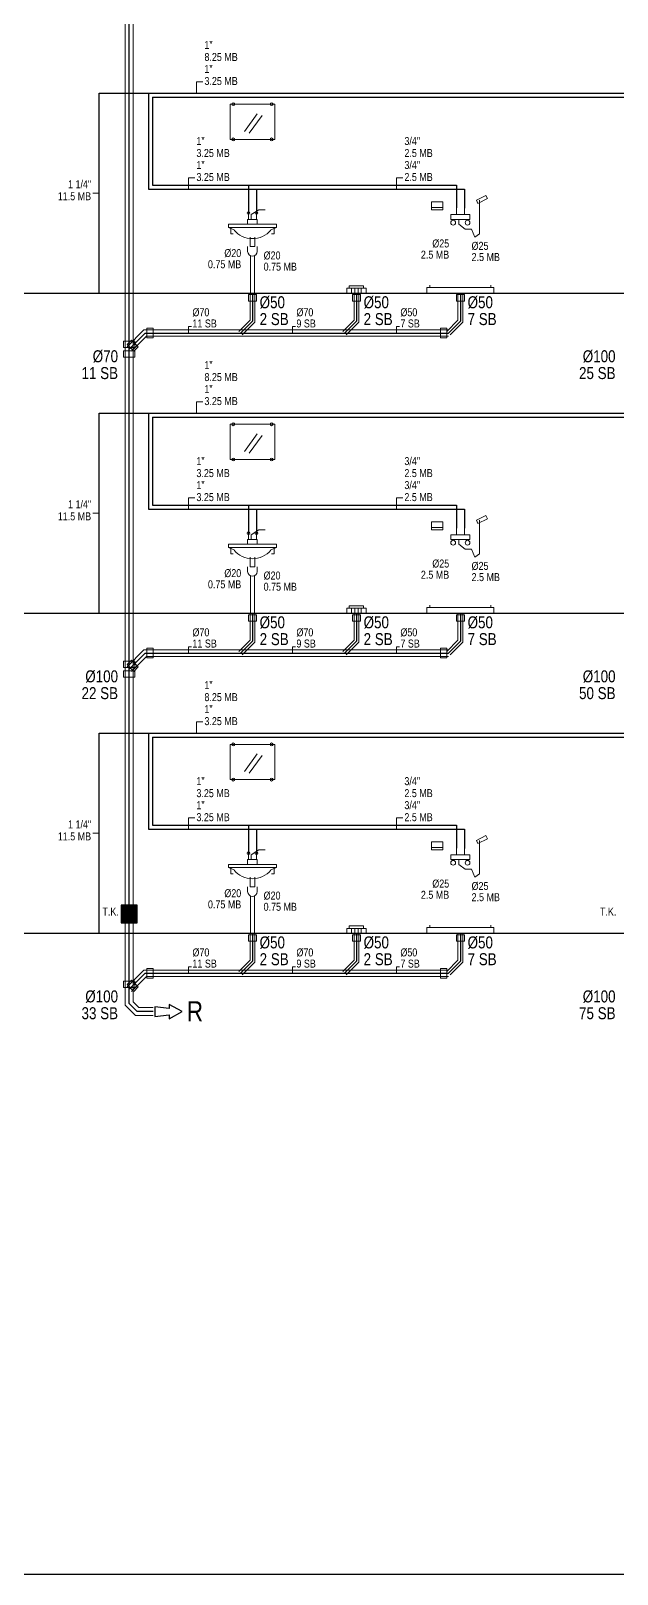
# Model space of a CAD drawing. Header units: centimetres. Extents: x 247352 to 270197, y -444050 to -441150.
# Drawn here: x 261440 to 262173, y -444050 to -442121 of the extents above; entities that cross this region are included whole.
import ezdxf
from ezdxf.enums import TextEntityAlignment as Align

# ---------------------------------------------------------------- set-up
doc = ezdxf.new("R2010")
doc.units = ezdxf.units.CM
doc.linetypes.add('DASHED', pattern=[1.524, 1.27, -0.254])
for name, color, linetype in [('ROTAS-PAFTA', 144, 'Continuous'), ('ROTAS-SIHHI-PIS-SU', 6, 'Continuous'), ('ROTAS-SIHHI-SEMBOL', 5, 'Continuous'), ('ROTAS-SIHHI-SICAK-SU', 1, 'DASHED'), ('ROTAS-SIHHI-SOGUK-SU', 5, 'Continuous')]:
    doc.layers.add(name, color=color, linetype=linetype)
for name, color, linetype, lineweight in [('ROTAS-SIHHI-CIHAZ-YAZI', 1, 'Continuous', 13), ('ROTAS-SIHHI-PIS-SU-CAP', 211, 'Continuous', 18), ('ROTAS-SIHHI-PIS-SU-PVC-DETAY', 43, 'Continuous', 13), ('ROTAS-SIHHI-ROGAR', 5, 'Continuous', 25), ('ROTAS-SIHHI-ROGAR-YAZI', 9, 'Continuous', 9), ('ROTAS-SIHHI-SEMA-ARMATUR', 4, 'Continuous', 13), ('ROTAS-SIHHI-SEMA-BANT', 7, 'Continuous', 25), ('ROTAS-SIHHI-TEMIZ-SU-CAP', 101, 'Continuous', 18)]:
    doc.layers.add(name, color=color, linetype=linetype, lineweight=lineweight)
doc.styles.add('ROTAS-YAZI', font='arial.ttf')

# ---------------------------------------------------------------- blocks, each defined once
blk = doc.blocks.new('ROTAS-SEMA-ET-DIKME')
blk.add_line((0, 0), (-8, 0))
at = {"style": 'ROTAS-YAZI', "width": 0.8}
for tag, p in [('CAP', (-10, 3)), ('MB', (-10, -12))]:
    blk.add_attdef(tag, text='', height=10, dxfattribs=at).set_placement(p, align=Align.BOTTOM_RIGHT)
blk = doc.blocks.new('ROTAS-SEMA-ET-MB4')
for p, q in [((0, 0), (0, 14)), ((0, 14), (8, 14))]:
    blk.add_line(p, q)
at = {"style": 'ROTAS-YAZI', "width": 0.8}
for tag, p in [('C1', (10, 55)), ('M1', (10, 40)), ('C2', (10, 25)), ('M2', (10, 10))]:
    blk.add_attdef(tag, p, '', height=10, dxfattribs=at)
blk = doc.blocks.new('ROTAS-SEMA-LAVABO')
at = {"color": 2}
for p, q in [((-10, 202), (6, 224)), ((-4, 200), (12, 222))]:
    blk.add_line(p, q, dxfattribs=at)
at = {"color": 4}
for p, q in [((-5, 92), (-5, 100)), ((5, 92), (5, 100)), ((-30, 82), (-23, 79)), ((30, 82), (23, 79)), ((-6, 52), (-6, 58)), ((6, 52), (6, 58)), ((-2.5, 46), (-2.5, 0)), ((2.5, 46), (2.5, 0))]:
    blk.add_line(p, q, dxfattribs=at)
at = {"color": 2}
blk.add_lwpolyline([(-28, 192), (28, 192), (28, 236), (-28, 236)], close=True, dxfattribs=at)
at = {"color": 4}
for points in [[(-1.5, 92), (-1.5, 98), (8, 104), (16, 104)], [(-27, 82), (-27, 74), (-24, 74)], [(-6, 86), (-6, 92), (6, 92), (6, 86)], [(27, 82), (27, 74), (24, 74)], [(-3, 70), (-3, 58), (3, 58), (3, 70)]]:
    blk.add_lwpolyline(points, dxfattribs=at)
blk.add_lwpolyline([(-30, 86), (30, 86), (30, 82), (-30, 82)], close=True, dxfattribs=at)
at = {"color": 2}
for centre in [(-24, 236), (24, 236), (-24, 192), (24, 192)]:
    blk.add_circle(centre, 1.8, dxfattribs=at)
at = {"color": 4}
for centre in [(-5, 100), (5, 100)]:
    blk.add_circle(centre, 1.6, dxfattribs=at)
for centre, radius, start, end in [((0, 98), 30, 220, 320), ((0, 52), 6, 180, 360)]:
    blk.add_arc(centre, radius, start, end, dxfattribs=at)
blk = doc.blocks.new('ROTAS-SEMA-ET2-SOL')
at = {"style": 'ROTAS-YAZI', "width": 0.8}
for tag, p in [('CAP', (0, 14)), ('DEGER', (0, 0))]:
    blk.add_attdef(tag, text='', height=10, dxfattribs=at).set_placement(p, align=Align.BOTTOM_RIGHT)
blk = doc.blocks.new('ROTAS-SEMA-ET2-SAG')
at = {"style": 'ROTAS-YAZI', "width": 0.8}
for tag, p in [('CAP', (0, 14)), ('DEGER', (0, 0))]:
    blk.add_attdef(tag, p, '', height=10, dxfattribs=at)
blk = doc.blocks.new('ROTAS-SEMA-YER-SUZGECI')
at = {"color": 2}
for p, q in [((-6, 0), (-6, 6)), ((-2, 0), (-2, 6)), ((2, 0), (2, 6)), ((6, 0), (6, 6))]:
    blk.add_line(p, q, dxfattribs=at)
for points in [[(-12, 0), (12, 0), (12, 6), (-12, 6)], [(-9, 6), (9, 6), (9, 9), (-9, 9)]]:
    blk.add_lwpolyline(points, close=True, dxfattribs=at)
blk = doc.blocks.new('ROTAS-SEMA-DUS')
at = {"color": 4}
for p, q in [((24, 74), (24, 116)), ((-5, 98), (-5, 106)), ((5, 98), (5, 106)), ((-38, 7), (-38, 10)), ((38, 7), (38, 10))]:
    blk.add_line(p, q, dxfattribs=at)
at = {"color": 2}
blk.add_line((-36, 107), (-22, 107), dxfattribs=at)
at = {"color": 4}
for points in [[(20, 116), (32, 122), (34, 118), (22, 112)], [(-12, 92), (12, 92), (12, 98), (-12, 98)], [(-42, 0), (42, 0), (42, 7), (-42, 7)]]:
    blk.add_lwpolyline(points, close=True, dxfattribs=at)
at = {"color": 2}
blk.add_lwpolyline([(-36, 104), (-22, 104), (-22, 114), (-36, 114)], close=True, dxfattribs=at)
at = {"color": 4}
for points in [[(-2, 92), (-2, 86), (6, 80), (14, 80)], [(14, 80), (18, 70), (24, 74)]]:
    blk.add_lwpolyline(points, dxfattribs=at)
for centre in [(-9, 88), (9, 88)]:
    blk.add_circle(centre, 3, dxfattribs=at)
blk = doc.blocks.new('ROTAS-SEMA-ET-SB')
for p, q in [((0, 0), (0, 8)), ((0, 8), (4, 8))]:
    blk.add_line(p, q)
at = {"style": 'ROTAS-YAZI', "width": 0.8}
for tag, p in [('CAP', (5, 21)), ('SB', (5, 7))]:
    blk.add_attdef(tag, p, '', height=10, dxfattribs=at)
blk = doc.blocks.new('ROTAS-SEMA-ROGAR-OK')
at = {"color": 2}
blk.add_lwpolyline([(0, -6), (18, -4), (18, -9), (34, 0), (18, 9), (18, 4), (0, 6)], close=True, dxfattribs=at)
blk = doc.blocks.new('ROTAS-SEMA-TEMIZLEME-KAPAGI')
blk.add_hatch(color=8).paths.add_polyline_path([(-10, -11), (10, -11), (10, 11), (-10, 11)])
at = {"color": 1}
blk.add_lwpolyline([(-10, -11), (10, -11), (10, 11), (-10, 11)], close=True, dxfattribs=at)
for centre, radius in [((0, 0), 9), ((-5, 0), 1.3), ((5, 0), 1.3)]:
    blk.add_circle(centre, radius, dxfattribs=at)

msp = doc.modelspace()

# ---------------------------------------------------------------- linework, layer by layer
at = {"layer": 'ROTAS-PAFTA'}
msp.add_lwpolyline([(260714, -444050), (268132, -444050), (268132, -441150), (260714, -441150), (260714, -444050)], dxfattribs=at)
at = {"layer": 'ROTAS-SIHHI-PIS-SU', "linetype": 'Continuous'}
for p, q in [((261562.6, -442519), (261562.6, -442003.5)), ((261562.6, -442519), (261582.6, -442499)), ((261582.6, -442499), (261701.6, -442499)), ((261701.6, -442499), (261831.6, -442499)), ((261831.6, -442499), (261961.6, -442499)), ((261562.6, -442919), (261562.6, -442519)), ((261562.6, -442919), (261582.6, -442899)), ((261582.6, -442899), (261701.6, -442899)), ((261701.6, -442899), (261831.6, -442899)), ((261831.6, -442899), (261961.6, -442899)), ((261562.6, -443319), (261562.6, -442919)), ((261562.6, -443319), (261582.6, -443299)), ((261582.6, -443299), (261701.6, -443299)), ((261701.6, -443299), (261831.6, -443299)), ((261831.6, -443299), (261961.6, -443299))]:
    msp.add_line(p, q, dxfattribs=at)
for points in [[(261716.6, -442449), (261716.6, -442484), (261701.6, -442499)], [(261846.6, -442449), (261846.6, -442484), (261831.6, -442499)], [(261976.6, -442449), (261976.6, -442484), (261961.6, -442499)], [(261716.6, -442849), (261716.6, -442884), (261701.6, -442899)], [(261846.6, -442849), (261846.6, -442884), (261831.6, -442899)], [(261976.6, -442849), (261976.6, -442884), (261961.6, -442899)], [(261716.6, -443249), (261716.6, -443284), (261701.6, -443299)], [(261846.6, -443249), (261846.6, -443284), (261831.6, -443299)], [(261976.6, -443249), (261976.6, -443284), (261961.6, -443299)], [(261592.6, -443347), (261572.6, -443347), (261562.6, -443337), (261562.6, -443319)]]:
    msp.add_lwpolyline(points, dxfattribs=at)
at = {"layer": 'ROTAS-SIHHI-PIS-SU-PVC-DETAY'}
for p, q in [((261557.6, -442519), (261557.6, -442003.5)), ((261567.6, -442519), (261567.6, -442003.5)), ((261557.6, -442919), (261557.6, -442519)), ((261567.6, -442919), (261567.6, -442519)), ((261557.6, -443319), (261557.6, -442919)), ((261567.6, -443319), (261567.6, -442919))]:
    msp.add_line(p, q, dxfattribs=at)
for points in [[(261713.6, -442449), (261713.6, -442482.8), (261699.5, -442496.9)], [(261719.6, -442449), (261719.6, -442485.2), (261703.7, -442501.1)], [(261721.6, -442451), (261721.6, -442459), (261711.6, -442459), (261711.6, -442451), (261721.6, -442451)], [(261843.6, -442449), (261843.6, -442482.8), (261829.5, -442496.9)], [(261849.6, -442449), (261849.6, -442485.2), (261833.7, -442501.1)], [(261851.6, -442451), (261851.6, -442459), (261841.6, -442459), (261841.6, -442451), (261851.6, -442451)], [(261973.6, -442449), (261973.6, -442482.8), (261959.5, -442496.9)], [(261979.6, -442449), (261979.6, -442485.2), (261963.7, -442501.1)], [(261981.6, -442451), (261981.6, -442459), (261971.6, -442459), (261971.6, -442451), (261981.6, -442451)], [(261584.6, -442493), (261592.6, -442493), (261592.6, -442505), (261584.6, -442505), (261584.6, -442493)], [(261951.6, -442493), (261959.6, -442493), (261959.6, -442505), (261951.6, -442505), (261951.6, -442493)], [(261555.6, -442517), (261555.6, -442509), (261569.6, -442509), (261569.6, -442517), (261555.6, -442517)], [(261559.8, -442516.2), (261580.9, -442495), (261961.6, -442495)], [(261559.8, -442513.3), (261565.4, -442507.7), (261573.9, -442516.2), (261568.3, -442521.8), (261559.8, -442513.3)], [(261565.4, -442521.8), (261584.3, -442503), (261961.6, -442503)], [(261555.6, -442529), (261555.6, -442521), (261569.6, -442521), (261569.6, -442529), (261555.6, -442529)], [(261713.6, -442849), (261713.6, -442882.8), (261699.5, -442896.9)], [(261719.6, -442849), (261719.6, -442885.2), (261703.7, -442901.1)], [(261721.6, -442851), (261721.6, -442859), (261711.6, -442859), (261711.6, -442851), (261721.6, -442851)], [(261843.6, -442849), (261843.6, -442882.8), (261829.5, -442896.9)], [(261849.6, -442849), (261849.6, -442885.2), (261833.7, -442901.1)], [(261851.6, -442851), (261851.6, -442859), (261841.6, -442859), (261841.6, -442851), (261851.6, -442851)], [(261973.6, -442849), (261973.6, -442882.8), (261959.5, -442896.9)], [(261979.6, -442849), (261979.6, -442885.2), (261963.7, -442901.1)], [(261981.6, -442851), (261981.6, -442859), (261971.6, -442859), (261971.6, -442851), (261981.6, -442851)], [(261559.8, -442916.2), (261580.9, -442895), (261961.6, -442895)], [(261584.6, -442893), (261592.6, -442893), (261592.6, -442905), (261584.6, -442905), (261584.6, -442893)], [(261951.6, -442893), (261959.6, -442893), (261959.6, -442905), (261951.6, -442905), (261951.6, -442893)], [(261555.6, -442917), (261555.6, -442909), (261569.6, -442909), (261569.6, -442917), (261555.6, -442917)], [(261559.8, -442913.3), (261565.4, -442907.7), (261573.9, -442916.2), (261568.3, -442921.8), (261559.8, -442913.3)], [(261565.4, -442921.8), (261584.3, -442903), (261961.6, -442903)], [(261555.6, -442929), (261555.6, -442921), (261569.6, -442921), (261569.6, -442929), (261555.6, -442929)], [(261713.6, -443249), (261713.6, -443282.8), (261699.5, -443296.9)], [(261719.6, -443249), (261719.6, -443285.2), (261703.7, -443301.1)], [(261721.6, -443251), (261721.6, -443259), (261711.6, -443259), (261711.6, -443251), (261721.6, -443251)], [(261843.6, -443249), (261843.6, -443282.8), (261829.5, -443296.9)], [(261849.6, -443249), (261849.6, -443285.2), (261833.7, -443301.1)], [(261851.6, -443251), (261851.6, -443259), (261841.6, -443259), (261841.6, -443251), (261851.6, -443251)], [(261973.6, -443249), (261973.6, -443282.8), (261959.5, -443296.9)], [(261979.6, -443249), (261979.6, -443285.2), (261963.7, -443301.1)], [(261981.6, -443251), (261981.6, -443259), (261971.6, -443259), (261971.6, -443251), (261981.6, -443251)], [(261559.8, -443316.2), (261580.9, -443295), (261961.6, -443295)], [(261565.4, -443321.8), (261584.3, -443303), (261961.6, -443303)], [(261584.6, -443293), (261592.6, -443293), (261592.6, -443305), (261584.6, -443305), (261584.6, -443293)], [(261951.6, -443293), (261959.6, -443293), (261959.6, -443305), (261951.6, -443305), (261951.6, -443293)], [(261555.6, -443317), (261555.6, -443309), (261569.6, -443309), (261569.6, -443317), (261555.6, -443317)], [(261592.6, -443352), (261570.5, -443352), (261557.6, -443339.1), (261557.6, -443319)], [(261559.8, -443313.3), (261565.4, -443307.7), (261573.9, -443316.2), (261568.3, -443321.8), (261559.8, -443313.3)], [(261592.6, -443342), (261574.7, -443342), (261567.6, -443334.9), (261567.6, -443319)]]:
    msp.add_lwpolyline(points, dxfattribs=at)
at = {"layer": 'ROTAS-SIHHI-SEMA-BANT'}
for p, q in [((260770, -442449), (268070, -442449)), ((260770, -442849), (268070, -442849)), ((260770, -443249), (268070, -443249))]:
    msp.add_line(p, q, dxfattribs=at)
at = {"layer": 'ROTAS-SIHHI-SICAK-SU'}
for p, q in [((261591.6, -442204), (262213.6, -442204)), ((261591.6, -442204), (261591.6, -442314)), ((261591.6, -442314), (261711.6, -442314)), ((261711.6, -442314), (261711.6, -442349)), ((261711.6, -442314), (261971.6, -442314)), ((261971.6, -442314), (261971.6, -442343)), ((261591.6, -442604), (262213.6, -442604)), ((261591.6, -442604), (261591.6, -442714)), ((261591.6, -442714), (261711.6, -442714)), ((261711.6, -442714), (261711.6, -442749)), ((261711.6, -442714), (261971.6, -442714)), ((261971.6, -442714), (261971.6, -442743)), ((261591.6, -443004), (262213.6, -443004)), ((261591.6, -443004), (261591.6, -443114)), ((261591.6, -443114), (261711.6, -443114)), ((261711.6, -443114), (261711.6, -443149)), ((261711.6, -443114), (261971.6, -443114)), ((261971.6, -443114), (261971.6, -443143))]:
    msp.add_line(p, q, dxfattribs=at)
at = {"layer": 'ROTAS-SIHHI-SOGUK-SU'}
for p, q in [((261524.9, -442449), (261524.9, -442199)), ((261524.9, -442199), (261586.6, -442199)), ((261586.6, -442199), (262208.6, -442199)), ((261586.6, -442199), (261586.6, -442319)), ((261586.6, -442319), (261721.6, -442319)), ((261721.6, -442319), (261721.6, -442349)), ((261721.6, -442319), (261981.6, -442319)), ((261981.6, -442319), (261981.6, -442343)), ((261524.9, -442849), (261524.9, -442599)), ((261524.9, -442599), (261586.6, -442599)), ((261586.6, -442599), (262208.6, -442599)), ((261586.6, -442599), (261586.6, -442719)), ((261586.6, -442719), (261721.6, -442719)), ((261721.6, -442719), (261721.6, -442749)), ((261721.6, -442719), (261981.6, -442719)), ((261981.6, -442719), (261981.6, -442743)), ((261524.9, -443249), (261524.9, -442999)), ((261524.9, -442999), (261586.6, -442999)), ((261586.6, -442999), (262208.6, -442999)), ((261586.6, -442999), (261586.6, -443119)), ((261586.6, -443119), (261721.6, -443119)), ((261721.6, -443119), (261721.6, -443149)), ((261721.6, -443119), (261981.6, -443119)), ((261981.6, -443119), (261981.6, -443143))]:
    msp.add_line(p, q, dxfattribs=at)

# ---------------------------------------------------------------- block references
at = {"layer": 'ROTAS-SIHHI-PIS-SU-CAP', "xscale": 1.5, "yscale": 1.5}
for name, p, values in [('ROTAS-SEMA-ET2-SAG', (261725.6, -442489), {'CAP': 'Ø50', 'DEGER': '2 SB'}), ('ROTAS-SEMA-ET2-SAG', (261855.6, -442489), {'CAP': 'Ø50', 'DEGER': '2 SB'}), ('ROTAS-SEMA-ET2-SAG', (261985.6, -442489), {'CAP': 'Ø50', 'DEGER': '7 SB'}), ('ROTAS-SEMA-ET2-SOL', (261548.6, -442561), {'CAP': 'Ø70', 'DEGER': '11 SB'}), ('ROTAS-SEMA-ET2-SOL', (262170.6, -442561), {'CAP': 'Ø100', 'DEGER': '25 SB'}), ('ROTAS-SEMA-ET2-SAG', (261725.6, -442889), {'CAP': 'Ø50', 'DEGER': '2 SB'}), ('ROTAS-SEMA-ET2-SAG', (261855.6, -442889), {'CAP': 'Ø50', 'DEGER': '2 SB'}), ('ROTAS-SEMA-ET2-SAG', (261985.6, -442889), {'CAP': 'Ø50', 'DEGER': '7 SB'}), ('ROTAS-SEMA-ET2-SOL', (261548.6, -442961), {'CAP': 'Ø100', 'DEGER': '22 SB'}), ('ROTAS-SEMA-ET2-SOL', (262170.6, -442961), {'CAP': 'Ø100', 'DEGER': '50 SB'}), ('ROTAS-SEMA-ET2-SAG', (261725.6, -443289), {'CAP': 'Ø50', 'DEGER': '2 SB'}), ('ROTAS-SEMA-ET2-SAG', (261855.6, -443289), {'CAP': 'Ø50', 'DEGER': '2 SB'}), ('ROTAS-SEMA-ET2-SAG', (261985.6, -443289), {'CAP': 'Ø50', 'DEGER': '7 SB'}), ('ROTAS-SEMA-ET2-SOL', (261548.6, -443361), {'CAP': 'Ø100', 'DEGER': '33 SB'}), ('ROTAS-SEMA-ET2-SOL', (262170.6, -443361), {'CAP': 'Ø100', 'DEGER': '75 SB'})]:
    msp.add_blockref(name, p, dxfattribs=at).add_auto_attribs(values)
at = {"layer": 'ROTAS-SIHHI-PIS-SU-CAP'}
for p, values in [((261636.6, -442499), {'CAP': 'Ø70', 'SB': '11 SB'}), ((261766.6, -442499), {'CAP': 'Ø70', 'SB': '9 SB'}), ((261896.6, -442499), {'CAP': 'Ø50', 'SB': '7 SB'}), ((261636.6, -442899), {'CAP': 'Ø70', 'SB': '11 SB'}), ((261766.6, -442899), {'CAP': 'Ø70', 'SB': '9 SB'}), ((261896.6, -442899), {'CAP': 'Ø50', 'SB': '7 SB'}), ((261636.6, -443299), {'CAP': 'Ø70', 'SB': '11 SB'}), ((261766.6, -443299), {'CAP': 'Ø70', 'SB': '9 SB'}), ((261896.6, -443299), {'CAP': 'Ø50', 'SB': '7 SB'})]:
    msp.add_blockref('ROTAS-SEMA-ET-SB', p, dxfattribs=at).add_auto_attribs(values)
at = {"layer": 'ROTAS-SIHHI-ROGAR'}
msp.add_blockref('ROTAS-SEMA-ROGAR-OK', (261594.6, -443347), dxfattribs=at)
at = {"layer": 'ROTAS-SIHHI-SEMA-ARMATUR'}
for name, p in [('ROTAS-SEMA-LAVABO', (261716.6, -442449)), ('ROTAS-SEMA-DUS', (261976.6, -442449)), ('ROTAS-SEMA-YER-SUZGECI', (261846.6, -442449)), ('ROTAS-SEMA-LAVABO', (261716.6, -442849)), ('ROTAS-SEMA-DUS', (261976.6, -442849)), ('ROTAS-SEMA-YER-SUZGECI', (261846.6, -442849)), ('ROTAS-SEMA-LAVABO', (261716.6, -443249)), ('ROTAS-SEMA-DUS', (261976.6, -443249)), ('ROTAS-SEMA-YER-SUZGECI', (261846.6, -443249))]:
    msp.add_blockref(name, p, dxfattribs=at)
at = {"layer": 'ROTAS-SIHHI-SEMBOL'}
msp.add_blockref('ROTAS-SEMA-TEMIZLEME-KAPAGI', (261562.6, -443225), dxfattribs=at)
at = {"layer": 'ROTAS-SIHHI-TEMIZ-SU-CAP'}
for name, p, values in [('ROTAS-SEMA-ET-MB4', (261646.6, -442199), {'C1': '1"', 'M1': '8.25 MB', 'C2': '1"', 'M2': '3.25 MB'}), ('ROTAS-SEMA-ET-MB4', (261636.6, -442319), {'C1': '1"', 'M1': '3.25 MB', 'C2': '1"', 'M2': '3.25 MB'}), ('ROTAS-SEMA-ET-MB4', (261896.6, -442319), {'C1': '3/4"', 'M1': '2.5 MB', 'C2': '3/4"', 'M2': '2.5 MB'}), ('ROTAS-SEMA-ET-DIKME', (261524.9, -442324), {'CAP': '1 1/4"', 'MB': '11.5 MB'}), ('ROTAS-SEMA-ET2-SOL', (261702.6, -442421), {'CAP': 'Ø20', 'DEGER': '0.75 MB'}), ('ROTAS-SEMA-ET2-SAG', (261730.6, -442421), {'CAP': 'Ø20', 'DEGER': '0.75 MB'}), ('ROTAS-SEMA-ET2-SOL', (261962.6, -442409), {'CAP': 'Ø25', 'DEGER': '2.5 MB'}), ('ROTAS-SEMA-ET2-SAG', (261990.6, -442409), {'CAP': 'Ø25', 'DEGER': '2.5 MB'}), ('ROTAS-SEMA-ET-MB4', (261646.6, -442599), {'C1': '1"', 'M1': '8.25 MB', 'C2': '1"', 'M2': '3.25 MB'}), ('ROTAS-SEMA-ET-MB4', (261636.6, -442719), {'C1': '1"', 'M1': '3.25 MB', 'C2': '1"', 'M2': '3.25 MB'}), ('ROTAS-SEMA-ET-MB4', (261896.6, -442719), {'C1': '3/4"', 'M1': '2.5 MB', 'C2': '3/4"', 'M2': '2.5 MB'}), ('ROTAS-SEMA-ET-DIKME', (261524.9, -442724), {'CAP': '1 1/4"', 'MB': '11.5 MB'}), ('ROTAS-SEMA-ET2-SOL', (261962.6, -442809), {'CAP': 'Ø25', 'DEGER': '2.5 MB'}), ('ROTAS-SEMA-ET2-SOL', (261702.6, -442821), {'CAP': 'Ø20', 'DEGER': '0.75 MB'}), ('ROTAS-SEMA-ET2-SAG', (261730.6, -442821), {'CAP': 'Ø20', 'DEGER': '0.75 MB'}), ('ROTAS-SEMA-ET2-SAG', (261990.6, -442809), {'CAP': 'Ø25', 'DEGER': '2.5 MB'}), ('ROTAS-SEMA-ET-MB4', (261646.6, -442999), {'C1': '1"', 'M1': '8.25 MB', 'C2': '1"', 'M2': '3.25 MB'}), ('ROTAS-SEMA-ET-MB4', (261636.6, -443119), {'C1': '1"', 'M1': '3.25 MB', 'C2': '1"', 'M2': '3.25 MB'}), ('ROTAS-SEMA-ET-MB4', (261896.6, -443119), {'C1': '3/4"', 'M1': '2.5 MB', 'C2': '3/4"', 'M2': '2.5 MB'}), ('ROTAS-SEMA-ET-DIKME', (261524.9, -443124), {'CAP': '1 1/4"', 'MB': '11.5 MB'}), ('ROTAS-SEMA-ET2-SOL', (261962.6, -443209), {'CAP': 'Ø25', 'DEGER': '2.5 MB'}), ('ROTAS-SEMA-ET2-SAG', (261990.6, -443209), {'CAP': 'Ø25', 'DEGER': '2.5 MB'}), ('ROTAS-SEMA-ET2-SOL', (261702.6, -443221), {'CAP': 'Ø20', 'DEGER': '0.75 MB'}), ('ROTAS-SEMA-ET2-SAG', (261730.6, -443221), {'CAP': 'Ø20', 'DEGER': '0.75 MB'})]:
    msp.add_blockref(name, p, dxfattribs=at).add_auto_attribs(values)

# ---------------------------------------------------------------- texts
at = {"layer": 'ROTAS-SIHHI-CIHAZ-YAZI', "color": 1, "style": 'ROTAS-YAZI', "width": 0.8}
for p in [(261549.6, -443230), (262171.6, -443230)]:
    msp.add_text('T.K.', height=10, dxfattribs=at).set_placement(p, align=Align.BOTTOM_RIGHT)
at = {"layer": 'ROTAS-SIHHI-ROGAR-YAZI', "color": 5, "style": 'ROTAS-YAZI', "width": 0.8}
msp.add_text('R', height=25, dxfattribs=at).set_placement((261634.6, -443359))

doc.saveas('drawing.dxf')
